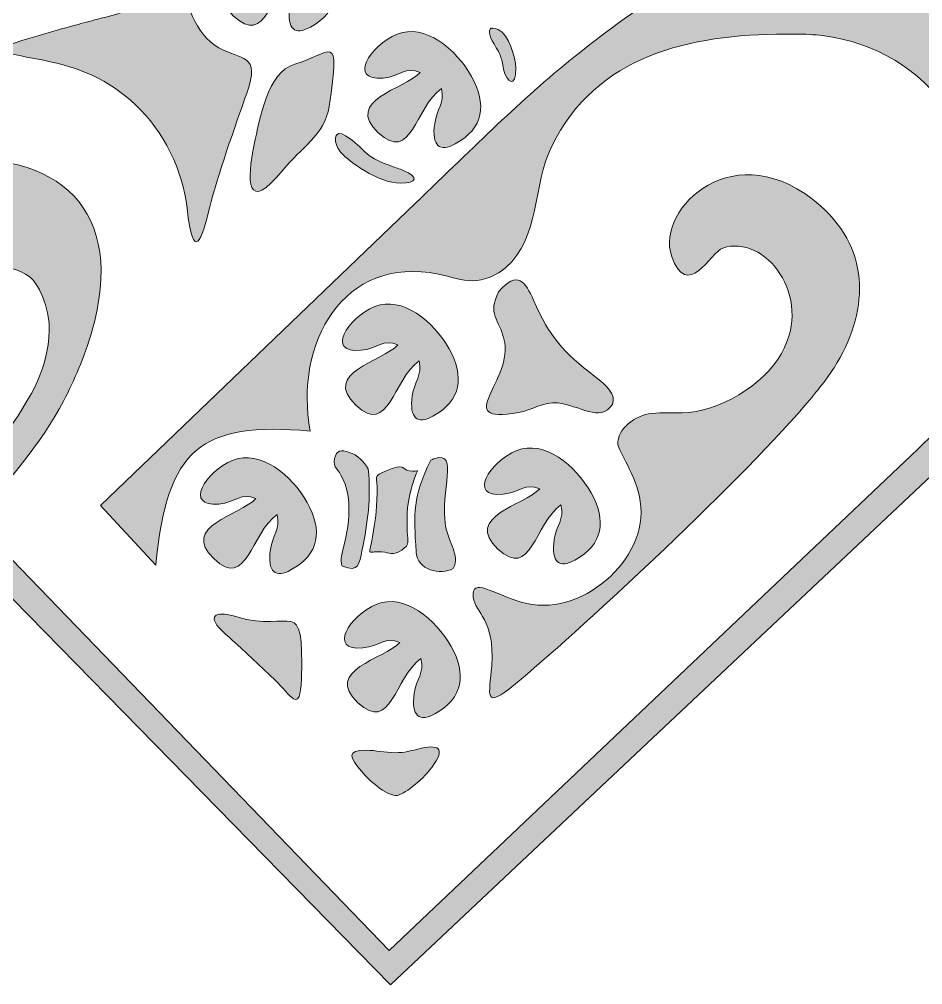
# Model space of a CAD drawing. Header units: inches. Extents: x -181 to 777, y -58 to 900.
# Drawn here: x 430.4 to 603.7, y 414 to 599.1 of the extents above; entities that cross this region are included whole.
import ezdxf

# ---------------------------------------------------------------- set-up
doc = ezdxf.new("R2010")
doc.units = ezdxf.units.IN
doc.header["$MEASUREMENT"] = 0
doc.layers.add('图层 1', color=7, linetype='Continuous')

# ---------------------------------------------------------------- blocks, each defined once
blk = doc.blocks.new('block 2')
at = {"layer": '图层 1', "true_color": 0xffffff}
h = blk.add_hatch(color=7, dxfattribs=at)
h.dxf.hatch_style = 2
edge = h.paths.add_edge_path()
edge.add_spline(control_points=[(416.84, 550.46), (417.99, 552.54), (419.33, 553.11), (419.54, 554.36), (419.72, 555.56), (419.24, 556.71), (417.92, 558.26), (415.98, 560.54), (410.58, 562.49), (407.69, 562.46), (399.98, 562.38), (395.1, 559.39), (388.74, 555.44), (382.68, 551.67), (376.42, 545.97), (370.84, 541.4), (370.84, 541.4), (284.11, 631.45), (284.11, 631.45), (284.11, 631.45), (384.73, 732.52), (384.73, 732.52), (396.06, 743.91), (408.24, 750.54), (423.26, 751.98), (435.6, 753.16), (450.65, 750.98), (461.92, 743.67), (470.82, 737.9), (478.02, 729.76), (482.81, 720.42), (484.88, 724.37), (487.11, 728.25), (489.02, 732.27), (493.77, 742.26), (496.3, 747.64), (497.11, 754.3), (497.69, 759.16), (497.37, 764.7), (496.34, 773.21), (495.65, 778.88), (493.6, 784.4), (491.2, 789.59), (488.37, 795.72), (484.62, 801.4), (480.78, 806.95), (478.15, 810.75), (475.16, 814.35), (471.85, 817.56), (451.35, 837.37), (442.29, 838.68), (428.44, 836.77), (425.14, 836.31), (421.55, 835.67), (417.48, 835.04), (412.75, 834.32), (403.28, 842.42), (403.65, 845.65), (403.86, 847.48), (406.7, 847.89), (408.48, 848.32), (419.71, 850.97), (437.83, 849.3), (448.54, 844.52), (455.54, 841.41), (462.12, 837.2), (468.06, 832.36), (473.52, 827.93), (478.13, 822.5), (482.46, 816.98), (486.99, 811.21), (490.94, 804.98), (494.54, 798.59), (507.03, 776.37), (508.98, 755.33), (501.44, 730.8), (498.64, 721.73), (495.3, 712.78), (491.17, 704.23), (487.05, 695.7), (482.17, 687.5), (476.76, 679.73), (471.78, 672.56), (467.29, 666.77), (462.86, 661.58), (454.16, 651.36), (445.67, 643.47), (434, 631.96), (434, 631.96), (374.41, 573.19), (374.41, 573.19), (374.41, 573.19), (363.24, 584.14), (363.24, 584.14), (385.77, 585.7), (390.96, 591.88), (389.81, 613.06), (406.44, 609.39), (423.79, 618.41), (420.56, 636.76), (420.14, 639.17), (419.4, 641.39), (419.48, 643.28), (419.59, 645.58), (420.62, 647.95), (422.18, 649.64), (428.18, 656.13), (437.99, 654.28), (445.69, 657.81), (463.33, 665.9), (467.89, 683.48), (468.44, 702.04), (468.45, 702.71), (468.47, 703.37), (468.5, 704.03), (468.56, 705.79), (468.51, 707.5), (468.36, 709.16), (466.43, 729.98), (447.94, 742.25), (427.08, 743.82), (409.07, 745.16), (400.42, 740.48), (388.44, 728.51), (388.44, 728.51), (290.69, 630.97), (290.69, 630.97), (290.69, 630.97), (370.65, 549.23), (370.65, 549.23), (378.21, 554.94), (385.76, 561.49), (394.35, 565.63), (399.87, 568.3), (407.2, 571.07), (414.39, 571.9), (438.39, 574.69), (451.04, 562.33), (444.34, 539.26), (442.94, 534.42), (440.93, 529.83), (438.98, 526.08), (434.6, 517.63), (427.84, 510.26), (421.92, 502.86), (421.92, 502.86), (501.37, 420.61), (501.37, 420.61), (501.37, 420.61), (601.63, 515.57), (601.63, 515.57), (613.92, 527.21), (618.86, 535.74), (618.03, 553.77), (617.06, 574.67), (605.3, 593.49), (584.54, 596.01), (582.89, 596.21), (581.18, 596.31), (579.42, 596.29), (578.77, 596.28), (578.1, 596.28), (577.43, 596.28), (558.87, 596.27), (541.15, 592.21), (532.57, 574.8), (528.82, 567.21), (530.42, 557.35), (523.75, 551.53), (522.01, 550.02), (519.62, 549.05), (517.32, 549.02), (515.42, 548.98), (513.21, 549.79), (510.83, 550.28), (492.58, 554.03), (483.07, 536.93), (486.26, 520.2), (465.12, 521.96), (458.8, 516.94), (456.61, 494.47), (456.61, 494.47), (445.98, 505.94), (445.98, 505.94), (445.98, 505.94), (506.4, 563.85), (506.4, 563.85), (518.24, 575.19), (526.38, 583.46), (536.82, 591.87), (542.14, 596.15), (548.05, 600.47), (555.36, 605.26), (563.28, 610.45), (571.61, 615.08), (580.26, 618.96), (588.92, 622.85), (597.96, 625.94), (607.11, 628.47), (631.84, 635.32), (652.82, 632.77), (674.67, 619.66), (680.96, 615.89), (687.07, 611.76), (692.72, 607.07), (698.12, 602.58), (703.42, 597.82), (707.69, 592.25), (712.34, 586.16), (716.37, 579.47), (719.3, 572.38), (723.76, 561.54), (724.93, 543.39), (721.95, 532.23), (721.47, 530.46), (720.99, 527.64), (719.15, 527.48), (715.91, 527.21), (708.09, 536.92), (708.94, 541.61), (709.68, 545.66), (710.42, 549.22), (710.97, 552.51), (713.28, 566.29), (712.22, 575.4), (692.99, 596.44), (689.88, 599.85), (686.37, 602.93), (682.65, 605.67), (677.2, 609.67), (671.63, 613.58), (665.58, 616.59), (660.45, 619.12), (655.01, 621.32), (649.35, 622.17), (640.88, 623.45), (635.35, 623.92), (630.48, 623.48), (623.78, 622.85), (618.34, 620.49), (608.23, 616.02), (604.15, 614.21), (600.21, 612.1), (596.2, 610.15), (605.4, 605.08), (613.34, 597.67), (618.86, 588.6), (625.85, 577.14), (627.6, 562.03), (626.07, 549.73), (624.2, 534.75), (617.22, 522.77), (605.53, 511.76), (605.53, 511.76), (501.65, 414.04), (501.65, 414.04), (501.65, 414.04), (414.09, 503.28), (414.09, 503.28), (418.81, 508.72), (424.69, 514.82), (428.63, 520.78), (432.76, 527.02), (435.88, 531.81), (436.18, 539.51), (436.3, 542.41), (434.72, 548.12), (432.27, 549.86), (430.6, 551.05), (428.42, 551.7), (426.4, 551.54), (424.2, 551.37), (423.21, 550.31), (422.17, 549.24), (421.94, 548.99), (421.68, 548.7), (421.42, 548.4), (419.02, 545.74), (414.3, 545.91), (416.84, 550.46)], knot_values=[0, 0, 0, 0, 1, 1, 1, 2, 2, 2, 3, 3, 3, 4, 4, 4, 5, 5, 5, 6, 6, 6, 7, 7, 7, 8, 8, 8, 9, 9, 9, 10, 10, 10, 11, 11, 11, 12, 12, 12, 13, 13, 13, 14, 14, 14, 15, 15, 15, 16, 16, 16, 17, 17, 17, 18, 18, 18, 19, 19, 19, 20, 20, 20, 21, 21, 21, 22, 22, 22, 23, 23, 23, 24, 24, 24, 25, 25, 25, 26, 26, 26, 27, 27, 27, 28, 28, 28, 29, 29, 29, 30, 30, 30, 31, 31, 31, 32, 32, 32, 33, 33, 33, 34, 34, 34, 35, 35, 35, 36, 36, 36, 37, 37, 37, 38, 38, 38, 39, 39, 39, 40, 40, 40, 41, 41, 41, 42, 42, 42, 43, 43, 43, 44, 44, 44, 45, 45, 45, 46, 46, 46, 47, 47, 47, 48, 48, 48, 49, 49, 49, 50, 50, 50, 51, 51, 51, 52, 52, 52, 53, 53, 53, 54, 54, 54, 55, 55, 55, 56, 56, 56, 57, 57, 57, 58, 58, 58, 59, 59, 59, 60, 60, 60, 61, 61, 61, 62, 62, 62, 63, 63, 63, 64, 64, 64, 65, 65, 65, 66, 66, 66, 67, 67, 67, 68, 68, 68, 69, 69, 69, 70, 70, 70, 71, 71, 71, 72, 72, 72, 73, 73, 73, 74, 74, 74, 75, 75, 75, 76, 76, 76, 77, 77, 77, 78, 78, 78, 79, 79, 79, 80, 80, 80, 81, 81, 81, 82, 82, 82, 83, 83, 83, 84, 84, 84, 85, 85, 85, 86, 86, 86, 87, 87, 87, 88, 88, 88, 89, 89, 89, 90, 90, 90, 91, 91, 91, 92, 92, 92, 93, 93, 93, 93], degree=3, periodic=1)
h = blk.add_hatch(color=7, dxfattribs=at)
h.dxf.hatch_style = 2
edge = h.paths.add_edge_path()
edge.add_spline(control_points=[(472.46, 610.26), (475.78, 610.59), (476.71, 612.56), (479.56, 611.3), (476.52, 608.1), (464.89, 606.04), (471.52, 599.76), (477.89, 593.73), (478.55, 604.66), (483.62, 608.23), (484.3, 605.43), (482.71, 604.29), (482.33, 601.57), (481.71, 597.15), (483.35, 596.04), (486.27, 597.63), (491.78, 600.6), (492.33, 605.27), (489.41, 610.54), (486.47, 615.83), (480.33, 620.75), (475.16, 618.67), (469.75, 616.46), (465.73, 609.61), (472.46, 610.26)], knot_values=[0, 0, 0, 0, 1, 1, 1, 2, 2, 2, 3, 3, 3, 4, 4, 4, 5, 5, 5, 6, 6, 6, 7, 7, 7, 8, 8, 8, 8], degree=3, periodic=1)
h = blk.add_hatch(color=7, dxfattribs=at)
h.dxf.hatch_style = 2
edge = h.paths.add_edge_path()
edge.add_spline(control_points=[(466.98, 563.16), (468.24, 568.53), (471.97, 579.05), (474.08, 584.96), (476.85, 592.67), (472.9, 591.29), (468.7, 593.69), (466.24, 595.1), (464.84, 597.18), (463.69, 599.7), (462.21, 602.95), (461.93, 605.11), (457.51, 603.18), (452.93, 601.18), (449.33, 600.14), (445.7, 599.22), (443.87, 598.76), (438.73, 597.39), (434.26, 596.06), (423.91, 592.99), (425.46, 593.2), (435.05, 591.28), (442.12, 589.87), (447.33, 587.74), (452.78, 582.7), (458.13, 577.75), (461.82, 570.15), (462.61, 562.92), (463.78, 552.21), (465.46, 556.69), (466.98, 563.16)], knot_values=[0, 0, 0, 0, 1, 1, 1, 2, 2, 2, 3, 3, 3, 4, 4, 4, 5, 5, 5, 6, 6, 6, 7, 7, 7, 8, 8, 8, 9, 9, 9, 10, 10, 10, 10], degree=3, periodic=1)
h = blk.add_hatch(color=7, dxfattribs=at)
h.dxf.hatch_style = 2
edge = h.paths.add_edge_path()
edge.add_spline(control_points=[(500.25, 587.88), (503.57, 588.21), (504.5, 590.18), (507.35, 588.93), (504.3, 585.72), (492.68, 583.66), (499.31, 577.39), (505.68, 571.35), (506.34, 582.28), (511.41, 585.85), (512.09, 583.04), (510.5, 581.92), (510.12, 579.19), (509.49, 574.76), (511.14, 573.66), (514.05, 575.25), (519.57, 578.23), (520.13, 582.89), (517.2, 588.17), (514.27, 593.46), (508.12, 598.38), (502.95, 596.29), (497.54, 594.07), (493.52, 587.23), (500.25, 587.88)], knot_values=[0, 0, 0, 0, 1, 1, 1, 2, 2, 2, 3, 3, 3, 4, 4, 4, 5, 5, 5, 6, 6, 6, 7, 7, 7, 8, 8, 8, 8], degree=3, periodic=1)
h = blk.add_hatch(color=7, dxfattribs=at)
h.dxf.hatch_style = 2
edge = h.paths.add_edge_path()
edge.add_spline(control_points=[(525.68, 589.75), (525.63, 591.9), (524.34, 596.21), (522.32, 597.16), (520.65, 597.94), (520.29, 597.1), (520.86, 595.7), (521.69, 593.67), (522.28, 593.48), (522.76, 592.09), (522.96, 591.53), (523.14, 590.75), (523.31, 589.56), (523.97, 586.98), (525.74, 585.83), (525.68, 589.75)], knot_values=[0, 0, 0, 0, 1, 1, 1, 2, 2, 2, 3, 3, 3, 4, 4, 4, 5, 5, 5, 5], degree=3, periodic=1)
h = blk.add_hatch(color=7, dxfattribs=at)
h.dxf.hatch_style = 2
edge = h.paths.add_edge_path()
edge.add_spline(control_points=[(481.06, 570.3), (484.34, 574.35), (489.04, 576.95), (489.88, 582.39), (492.21, 597.47), (490.18, 592.49), (483.27, 590.53), (477.99, 589.05), (476.52, 579.81), (475.5, 575.15), (474.06, 568.41), (473.92, 561.46), (481.06, 570.3)], knot_values=[0, 0, 0, 0, 1, 1, 1, 2, 2, 2, 3, 3, 3, 4, 4, 4, 4], degree=3, periodic=1)
h = blk.add_hatch(color=7, dxfattribs=at)
h.dxf.hatch_style = 2
edge = h.paths.add_edge_path()
edge.add_spline(control_points=[(504.06, 570.17), (503.38, 570.45), (502.62, 570.71), (501.87, 570.97), (495.97, 572.99), (497.22, 574.21), (493.01, 576.81), (490.88, 578.14), (490.69, 576.09), (491.55, 574.43), (491.75, 574.07), (492.02, 573.71), (492.37, 573.33), (493.44, 572.16), (499.23, 567.66), (503.59, 567.73), (506.68, 567.77), (507.25, 568.86), (504.06, 570.17)], knot_values=[0, 0, 0, 0, 1, 1, 1, 2, 2, 2, 3, 3, 3, 4, 4, 4, 5, 5, 5, 6, 6, 6, 6], degree=3, periodic=1)
h = blk.add_hatch(color=7, dxfattribs=at)
h.dxf.hatch_style = 2
edge = h.paths.add_edge_path()
edge.add_spline(control_points=[(525.64, 471.74), (536.65, 480.83), (567.22, 508.95), (581.12, 525.07), (583.59, 527.93), (585.54, 530.42), (586.75, 532.34), (593.24, 542.67), (594.09, 554.57), (584.13, 563.37), (567.92, 577.69), (552.47, 562.88), (555.57, 553.78), (558.57, 545), (563.07, 554.48), (565.4, 555.28), (573.33, 557.98), (582.95, 546.21), (576.64, 535.07), (573.2, 528.99), (564.63, 523.78), (557.57, 523.69), (555.72, 523.67), (553.85, 523.81), (551.75, 523.58), (548.64, 523.24), (545.07, 520.55), (545.27, 517.66), (545.36, 516.3), (548.77, 511.84), (549.57, 506.68), (551.3, 495.56), (537.97, 483.99), (526.73, 487.38), (521.33, 489), (517.1, 492.25), (517.53, 488.37), (517.88, 485.16), (521.69, 484.29), (521.06, 475.2), (520.68, 469.6), (519.27, 466.47), (525.64, 471.74)], knot_values=[0, 0, 0, 0, 1, 1, 1, 2, 2, 2, 3, 3, 3, 4, 4, 4, 5, 5, 5, 6, 6, 6, 7, 7, 7, 8, 8, 8, 9, 9, 9, 10, 10, 10, 11, 11, 11, 12, 12, 12, 13, 13, 13, 14, 14, 14, 14], degree=3, periodic=1)
h = blk.add_hatch(color=7, dxfattribs=at)
h.dxf.hatch_style = 2
edge = h.paths.add_edge_path()
edge.add_spline(control_points=[(533.75, 525.59), (537.85, 525.17), (541.87, 521.7), (544.21, 525.31), (544.98, 527.18), (543.16, 528.89), (540.83, 530.68), (534.86, 535.27), (532.17, 538.17), (529.08, 545.29), (527.56, 548.78), (525.98, 551.15), (522.39, 546.9), (520.18, 542.63), (522.47, 541.55), (523.42, 537.86), (525.47, 529.89), (513.04, 521.44), (526.19, 523.75), (528.79, 524.2), (530.95, 525.87), (533.75, 525.59)], knot_values=[0, 0, 0, 0, 1, 1, 1, 2, 2, 2, 3, 3, 3, 4, 4, 4, 5, 5, 5, 6, 6, 6, 7, 7, 7, 7], degree=3, periodic=1)
h = blk.add_hatch(color=7, dxfattribs=at)
h.dxf.hatch_style = 2
edge = h.paths.add_edge_path()
edge.add_spline(control_points=[(495.96, 535.67), (499.28, 535.98), (500.21, 537.97), (503.05, 536.7), (500.02, 533.5), (488.39, 531.45), (495.02, 525.16), (501.39, 519.13), (502.05, 530.06), (507.12, 533.63), (507.8, 530.82), (506.21, 529.7), (505.82, 526.97), (505.21, 522.54), (506.84, 521.45), (509.77, 523.03), (515.27, 526), (515.84, 530.68), (512.91, 535.95), (509.97, 541.23), (503.83, 546.15), (498.66, 544.07), (493.24, 541.85), (489.23, 535.01), (495.96, 535.67)], knot_values=[0, 0, 0, 0, 1, 1, 1, 2, 2, 2, 3, 3, 3, 4, 4, 4, 5, 5, 5, 6, 6, 6, 7, 7, 7, 8, 8, 8, 8], degree=3, periodic=1)
h = blk.add_hatch(color=7, dxfattribs=at)
h.dxf.hatch_style = 2
edge = h.paths.add_edge_path()
edge.add_spline(control_points=[(523.19, 508.06), (526.51, 508.39), (527.44, 510.36), (530.28, 509.1), (527.25, 505.9), (515.61, 503.85), (522.25, 497.56), (528.62, 491.52), (529.28, 502.45), (534.35, 506.03), (535.03, 503.22), (533.44, 502.09), (533.05, 499.37), (532.43, 494.94), (534.07, 493.84), (537, 495.43), (542.5, 498.4), (543.07, 503.07), (540.14, 508.34), (537.2, 513.63), (531.06, 518.55), (525.89, 516.46), (520.48, 514.24), (516.46, 507.41), (523.19, 508.06)], knot_values=[0, 0, 0, 0, 1, 1, 1, 2, 2, 2, 3, 3, 3, 4, 4, 4, 5, 5, 5, 6, 6, 6, 7, 7, 7, 8, 8, 8, 8], degree=3, periodic=1)
h = blk.add_hatch(color=7, dxfattribs=at)
h.dxf.hatch_style = 2
edge = h.paths.add_edge_path()
edge.add_spline(control_points=[(468.73, 506.2), (472.05, 506.53), (472.98, 508.49), (475.82, 507.24), (472.79, 504.03), (461.15, 501.98), (467.79, 495.69), (474.16, 489.66), (474.82, 500.6), (479.89, 504.17), (480.58, 501.35), (478.98, 500.23), (478.6, 497.51), (477.97, 493.07), (479.62, 491.97), (482.54, 493.56), (488.04, 496.54), (488.61, 501.21), (485.68, 506.47), (482.74, 511.76), (476.6, 516.68), (471.43, 514.61), (466.02, 512.38), (462, 505.55), (468.73, 506.2)], knot_values=[0, 0, 0, 0, 1, 1, 1, 2, 2, 2, 3, 3, 3, 4, 4, 4, 5, 5, 5, 6, 6, 6, 7, 7, 7, 8, 8, 8, 8], degree=3, periodic=1)
h = blk.add_hatch(color=7, dxfattribs=at)
h.dxf.hatch_style = 2
edge = h.paths.add_edge_path()
edge.add_spline(control_points=[(492.43, 494.27), (495.59, 493.02), (495.67, 494.8), (496.17, 497.25), (497.32, 502.89), (497.92, 507.12), (497.38, 512.96), (496.46, 514.32), (495.46, 515.59), (493.61, 516.16), (492.27, 516.57), (491.24, 516.59), (490.92, 514.92), (490.56, 513.06), (491.67, 512.86), (492.45, 511.19), (495.31, 505.09), (492.29, 497.62), (492.21, 495.83), (492.21, 495.71), (492.21, 495.56), (492.21, 495.43), (492.26, 493.93), (492.29, 494.66), (492.43, 494.27)], knot_values=[0, 0, 0, 0, 1, 1, 1, 2, 2, 2, 3, 3, 3, 4, 4, 4, 5, 5, 5, 6, 6, 6, 7, 7, 7, 8, 8, 8, 8], degree=3, periodic=1)
h = blk.add_hatch(color=7, dxfattribs=at)
h.dxf.hatch_style = 2
edge = h.paths.add_edge_path()
edge.add_spline(control_points=[(513.7, 493.81), (514.97, 496.63), (512.84, 498.58), (512.22, 502.01), (511.03, 508.72), (514.95, 516.39), (510.13, 514.92), (509.81, 514.82), (509.57, 514.72), (509.37, 514.61), (505.92, 507.48), (506.09, 504.58), (506.56, 497), (506.78, 493.5), (511.16, 492.52), (513.7, 493.81)], knot_values=[0, 0, 0, 0, 1, 1, 1, 2, 2, 2, 3, 3, 3, 4, 4, 4, 5, 5, 5, 5], degree=3, periodic=1)
h = blk.add_hatch(color=7, dxfattribs=at)
h.dxf.hatch_style = 2
edge = h.paths.add_edge_path()
edge.add_spline(control_points=[(500.53, 496.94), (501.81, 496.74), (502.56, 496.44), (503.84, 497.37), (505.45, 498.54), (504.94, 498.99), (504.86, 500.88), (504.72, 504.32), (504.87, 506.86), (505.85, 509.96), (507.09, 513.91), (507.34, 512.12), (505.23, 512.55), (503.81, 512.84), (504.59, 514.18), (500.68, 512.48), (498.48, 511.53), (499.02, 511.83), (499.07, 509.51), (499.12, 506.15), (498.79, 503.19), (498.21, 499.9), (497.42, 495.51), (497.08, 497.48), (500.53, 496.94)], knot_values=[0, 0, 0, 0, 1, 1, 1, 2, 2, 2, 3, 3, 3, 4, 4, 4, 5, 5, 5, 6, 6, 6, 7, 7, 7, 8, 8, 8, 8], degree=3, periodic=1)
h = blk.add_hatch(color=7, dxfattribs=at)
h.dxf.hatch_style = 2
edge = h.paths.add_edge_path()
edge.add_spline(control_points=[(484.56, 472.77), (485.01, 489.42), (482.8, 481.24), (472.14, 484.59), (468.78, 485.65), (465.97, 485.22), (469.34, 481.87), (470.12, 481.12), (471.27, 480.14), (472.99, 478.55), (472.99, 478.55), (479.52, 472.45), (479.52, 472.45), (482.42, 469.64), (484.38, 465.56), (484.56, 472.77)], knot_values=[0, 0, 0, 0, 1, 1, 1, 2, 2, 2, 3, 3, 3, 4, 4, 4, 5, 5, 5, 5], degree=3, periodic=1)
h = blk.add_hatch(color=7, dxfattribs=at)
h.dxf.hatch_style = 2
edge = h.paths.add_edge_path()
edge.add_spline(control_points=[(496.33, 478.6), (499.65, 478.92), (500.59, 480.9), (503.43, 479.64), (500.39, 476.44), (488.76, 474.38), (495.39, 468.1), (501.77, 462.06), (502.42, 472.99), (507.49, 476.57), (508.17, 473.76), (506.58, 472.62), (506.21, 469.91), (505.58, 465.48), (507.22, 464.37), (510.14, 465.96), (515.65, 468.94), (516.21, 473.61), (513.29, 478.88), (510.34, 484.16), (504.2, 489.09), (499.03, 487.01), (493.62, 484.78), (489.6, 477.95), (496.33, 478.6)], knot_values=[0, 0, 0, 0, 1, 1, 1, 2, 2, 2, 3, 3, 3, 4, 4, 4, 5, 5, 5, 6, 6, 6, 7, 7, 7, 8, 8, 8, 8], degree=3, periodic=1)
h = blk.add_hatch(color=7, dxfattribs=at)
h.dxf.hatch_style = 2
edge = h.paths.add_edge_path()
edge.add_spline(control_points=[(506.86, 459.21), (505.59, 458.9), (504.35, 458.51), (502.54, 458.52), (500.48, 458.54), (498.81, 458.97), (497.08, 459), (493.05, 459.07), (493.88, 457.59), (496.06, 454.98), (498.08, 452.56), (501.24, 450.14), (502.93, 450.34), (504.01, 450.47), (507.54, 452.94), (509.55, 455.68), (512.39, 459.55), (510.86, 460.19), (506.86, 459.21)], knot_values=[0, 0, 0, 0, 1, 1, 1, 2, 2, 2, 3, 3, 3, 4, 4, 4, 5, 5, 5, 6, 6, 6, 6], degree=3, periodic=1)
at = {"layer": '图层 1', "lineweight": 0}
for points, knots in [([(416.84, 550.46), (417.99, 552.54), (419.33, 553.11), (419.54, 554.36), (419.72, 555.56), (419.24, 556.71), (417.92, 558.26), (415.98, 560.54), (410.58, 562.49), (407.69, 562.46), (399.98, 562.38), (395.1, 559.39), (388.74, 555.44), (382.68, 551.67), (376.42, 545.97), (370.84, 541.4), (370.84, 541.4), (284.11, 631.45), (284.11, 631.45), (284.11, 631.45), (384.73, 732.52), (384.73, 732.52), (396.06, 743.91), (408.24, 750.54), (423.26, 751.98), (435.6, 753.16), (450.65, 750.98), (461.92, 743.67), (470.82, 737.9), (478.02, 729.76), (482.81, 720.42), (484.88, 724.37), (487.11, 728.25), (489.02, 732.27), (493.77, 742.26), (496.3, 747.64), (497.11, 754.3), (497.69, 759.16), (497.37, 764.7), (496.34, 773.21), (495.65, 778.88), (493.6, 784.4), (491.2, 789.59), (488.37, 795.72), (484.62, 801.4), (480.78, 806.95), (478.15, 810.75), (475.16, 814.35), (471.85, 817.56), (451.35, 837.37), (442.29, 838.68), (428.44, 836.77), (425.14, 836.31), (421.55, 835.67), (417.48, 835.04), (412.75, 834.32), (403.28, 842.42), (403.65, 845.65), (403.86, 847.48), (406.7, 847.89), (408.48, 848.32), (419.71, 850.97), (437.83, 849.3), (448.54, 844.52), (455.54, 841.41), (462.12, 837.2), (468.06, 832.36), (473.52, 827.93), (478.13, 822.5), (482.46, 816.98), (486.99, 811.21), (490.94, 804.98), (494.54, 798.59), (507.03, 776.37), (508.98, 755.33), (501.44, 730.8), (498.64, 721.73), (495.3, 712.78), (491.17, 704.23), (487.05, 695.7), (482.17, 687.5), (476.76, 679.73), (471.78, 672.56), (467.29, 666.77), (462.86, 661.58), (454.16, 651.36), (445.67, 643.47), (434, 631.96), (434, 631.96), (374.41, 573.19), (374.41, 573.19), (374.41, 573.19), (363.24, 584.14), (363.24, 584.14), (385.77, 585.7), (390.96, 591.88), (389.81, 613.06), (406.44, 609.39), (423.79, 618.41), (420.56, 636.76), (420.14, 639.17), (419.4, 641.39), (419.48, 643.28), (419.59, 645.58), (420.62, 647.95), (422.18, 649.64), (428.18, 656.13), (437.99, 654.28), (445.69, 657.81), (463.33, 665.9), (467.89, 683.48), (468.44, 702.04), (468.45, 702.71), (468.47, 703.37), (468.5, 704.03), (468.56, 705.79), (468.51, 707.5), (468.36, 709.16), (466.43, 729.98), (447.94, 742.25), (427.08, 743.82), (409.07, 745.16), (400.42, 740.48), (388.44, 728.51), (388.44, 728.51), (290.69, 630.97), (290.69, 630.97), (290.69, 630.97), (370.65, 549.23), (370.65, 549.23), (378.21, 554.94), (385.76, 561.49), (394.35, 565.63), (399.87, 568.3), (407.2, 571.07), (414.39, 571.9), (438.39, 574.69), (451.04, 562.33), (444.34, 539.26), (442.94, 534.42), (440.93, 529.83), (438.98, 526.08), (434.6, 517.63), (427.84, 510.26), (421.92, 502.86), (421.92, 502.86), (501.37, 420.61), (501.37, 420.61), (501.37, 420.61), (601.63, 515.57), (601.63, 515.57), (613.92, 527.21), (618.86, 535.74), (618.03, 553.77), (617.06, 574.67), (605.3, 593.49), (584.54, 596.01), (582.89, 596.21), (581.18, 596.31), (579.42, 596.29), (578.77, 596.28), (578.1, 596.28), (577.43, 596.28), (558.87, 596.27), (541.15, 592.21), (532.57, 574.8), (528.82, 567.21), (530.42, 557.35), (523.75, 551.53), (522.01, 550.02), (519.62, 549.05), (517.32, 549.02), (515.42, 548.98), (513.21, 549.79), (510.83, 550.28), (492.58, 554.03), (483.07, 536.93), (486.26, 520.2), (465.12, 521.96), (458.8, 516.94), (456.61, 494.47), (456.61, 494.47), (445.98, 505.94), (445.98, 505.94), (445.98, 505.94), (506.4, 563.85), (506.4, 563.85), (518.24, 575.19), (526.38, 583.46), (536.82, 591.87), (542.14, 596.15), (548.05, 600.47), (555.36, 605.26), (563.28, 610.45), (571.61, 615.08), (580.26, 618.96), (588.92, 622.85), (597.96, 625.94), (607.11, 628.47), (631.84, 635.32), (652.82, 632.77), (674.67, 619.66), (680.96, 615.89), (687.07, 611.76), (692.72, 607.07), (698.12, 602.58), (703.42, 597.82), (707.69, 592.25), (712.34, 586.16), (716.37, 579.47), (719.3, 572.38), (723.76, 561.54), (724.93, 543.39), (721.95, 532.23), (721.47, 530.46), (720.99, 527.64), (719.15, 527.48), (715.91, 527.21), (708.09, 536.92), (708.94, 541.61), (709.68, 545.66), (710.42, 549.22), (710.97, 552.51), (713.28, 566.29), (712.22, 575.4), (692.99, 596.44), (689.88, 599.85), (686.37, 602.93), (682.65, 605.67), (677.2, 609.67), (671.63, 613.58), (665.58, 616.59), (660.45, 619.12), (655.01, 621.32), (649.35, 622.17), (640.88, 623.45), (635.35, 623.92), (630.48, 623.48), (623.78, 622.85), (618.34, 620.49), (608.23, 616.02), (604.15, 614.21), (600.21, 612.1), (596.2, 610.15), (605.4, 605.08), (613.34, 597.67), (618.86, 588.6), (625.85, 577.14), (627.6, 562.03), (626.07, 549.73), (624.2, 534.75), (617.22, 522.77), (605.53, 511.76), (605.53, 511.76), (501.65, 414.04), (501.65, 414.04), (501.65, 414.04), (414.09, 503.28), (414.09, 503.28), (418.81, 508.72), (424.69, 514.82), (428.63, 520.78), (432.76, 527.02), (435.88, 531.81), (436.18, 539.51), (436.3, 542.41), (434.72, 548.12), (432.27, 549.86), (430.6, 551.05), (428.42, 551.7), (426.4, 551.54), (424.2, 551.37), (423.21, 550.31), (422.17, 549.24), (421.94, 548.99), (421.68, 548.7), (421.42, 548.4), (419.02, 545.74), (414.3, 545.91), (416.84, 550.46)], [0, 0, 0, 0, 1, 1, 1, 2, 2, 2, 3, 3, 3, 4, 4, 4, 5, 5, 5, 6, 6, 6, 7, 7, 7, 8, 8, 8, 9, 9, 9, 10, 10, 10, 11, 11, 11, 12, 12, 12, 13, 13, 13, 14, 14, 14, 15, 15, 15, 16, 16, 16, 17, 17, 17, 18, 18, 18, 19, 19, 19, 20, 20, 20, 21, 21, 21, 22, 22, 22, 23, 23, 23, 24, 24, 24, 25, 25, 25, 26, 26, 26, 27, 27, 27, 28, 28, 28, 29, 29, 29, 30, 30, 30, 31, 31, 31, 32, 32, 32, 33, 33, 33, 34, 34, 34, 35, 35, 35, 36, 36, 36, 37, 37, 37, 38, 38, 38, 39, 39, 39, 40, 40, 40, 41, 41, 41, 42, 42, 42, 43, 43, 43, 44, 44, 44, 45, 45, 45, 46, 46, 46, 47, 47, 47, 48, 48, 48, 49, 49, 49, 50, 50, 50, 51, 51, 51, 52, 52, 52, 53, 53, 53, 54, 54, 54, 55, 55, 55, 56, 56, 56, 57, 57, 57, 58, 58, 58, 59, 59, 59, 60, 60, 60, 61, 61, 61, 62, 62, 62, 63, 63, 63, 64, 64, 64, 65, 65, 65, 66, 66, 66, 67, 67, 67, 68, 68, 68, 69, 69, 69, 70, 70, 70, 71, 71, 71, 72, 72, 72, 73, 73, 73, 74, 74, 74, 75, 75, 75, 76, 76, 76, 77, 77, 77, 78, 78, 78, 79, 79, 79, 80, 80, 80, 81, 81, 81, 82, 82, 82, 83, 83, 83, 84, 84, 84, 85, 85, 85, 86, 86, 86, 87, 87, 87, 88, 88, 88, 89, 89, 89, 90, 90, 90, 91, 91, 91, 92, 92, 92, 93, 93, 93, 93]), ([(472.46, 610.26), (475.78, 610.59), (476.71, 612.56), (479.56, 611.3), (476.52, 608.1), (464.89, 606.04), (471.52, 599.76), (477.89, 593.73), (478.55, 604.66), (483.62, 608.23), (484.3, 605.43), (482.71, 604.29), (482.33, 601.57), (481.71, 597.15), (483.35, 596.04), (486.27, 597.63), (491.78, 600.6), (492.33, 605.27), (489.41, 610.54), (486.47, 615.83), (480.33, 620.75), (475.16, 618.67), (469.75, 616.46), (465.73, 609.61), (472.46, 610.26)], [0, 0, 0, 0, 1, 1, 1, 2, 2, 2, 3, 3, 3, 4, 4, 4, 5, 5, 5, 6, 6, 6, 7, 7, 7, 8, 8, 8, 8]), ([(466.98, 563.16), (468.24, 568.53), (471.97, 579.05), (474.08, 584.96), (476.85, 592.67), (472.9, 591.29), (468.7, 593.69), (466.24, 595.1), (464.84, 597.18), (463.69, 599.7), (462.21, 602.95), (461.93, 605.11), (457.51, 603.18), (452.93, 601.18), (449.33, 600.14), (445.7, 599.22), (443.87, 598.76), (438.73, 597.39), (434.26, 596.06), (423.91, 592.99), (425.46, 593.2), (435.05, 591.28), (442.12, 589.87), (447.33, 587.74), (452.78, 582.7), (458.13, 577.75), (461.82, 570.15), (462.61, 562.92), (463.78, 552.21), (465.46, 556.69), (466.98, 563.16)], [0, 0, 0, 0, 1, 1, 1, 2, 2, 2, 3, 3, 3, 4, 4, 4, 5, 5, 5, 6, 6, 6, 7, 7, 7, 8, 8, 8, 9, 9, 9, 10, 10, 10, 10]), ([(500.25, 587.88), (503.57, 588.21), (504.5, 590.18), (507.35, 588.93), (504.3, 585.72), (492.68, 583.66), (499.31, 577.39), (505.68, 571.35), (506.34, 582.28), (511.41, 585.85), (512.09, 583.04), (510.5, 581.92), (510.12, 579.19), (509.49, 574.76), (511.14, 573.66), (514.05, 575.25), (519.57, 578.23), (520.13, 582.89), (517.2, 588.17), (514.27, 593.46), (508.12, 598.38), (502.95, 596.29), (497.54, 594.07), (493.52, 587.23), (500.25, 587.88)], [0, 0, 0, 0, 1, 1, 1, 2, 2, 2, 3, 3, 3, 4, 4, 4, 5, 5, 5, 6, 6, 6, 7, 7, 7, 8, 8, 8, 8]), ([(525.68, 589.75), (525.63, 591.9), (524.34, 596.21), (522.32, 597.16), (520.65, 597.94), (520.29, 597.1), (520.86, 595.7), (521.69, 593.67), (522.28, 593.48), (522.76, 592.09), (522.96, 591.53), (523.14, 590.75), (523.31, 589.56), (523.97, 586.98), (525.74, 585.83), (525.68, 589.75)], [0, 0, 0, 0, 1, 1, 1, 2, 2, 2, 3, 3, 3, 4, 4, 4, 5, 5, 5, 5]), ([(481.06, 570.3), (484.34, 574.35), (489.04, 576.95), (489.88, 582.39), (492.21, 597.47), (490.18, 592.49), (483.27, 590.53), (477.99, 589.05), (476.52, 579.81), (475.5, 575.15), (474.06, 568.41), (473.92, 561.46), (481.06, 570.3)], [0, 0, 0, 0, 1, 1, 1, 2, 2, 2, 3, 3, 3, 4, 4, 4, 4]), ([(504.06, 570.17), (503.38, 570.45), (502.62, 570.71), (501.87, 570.97), (495.97, 572.99), (497.22, 574.21), (493.01, 576.81), (490.88, 578.14), (490.69, 576.09), (491.55, 574.43), (491.75, 574.07), (492.02, 573.71), (492.37, 573.33), (493.44, 572.16), (499.23, 567.66), (503.59, 567.73), (506.68, 567.77), (507.25, 568.86), (504.06, 570.17)], [0, 0, 0, 0, 1, 1, 1, 2, 2, 2, 3, 3, 3, 4, 4, 4, 5, 5, 5, 6, 6, 6, 6]), ([(525.64, 471.74), (536.65, 480.83), (567.22, 508.95), (581.12, 525.07), (583.59, 527.93), (585.54, 530.42), (586.75, 532.34), (593.24, 542.67), (594.09, 554.57), (584.13, 563.37), (567.92, 577.69), (552.47, 562.88), (555.57, 553.78), (558.57, 545), (563.07, 554.48), (565.4, 555.28), (573.33, 557.98), (582.95, 546.21), (576.64, 535.07), (573.2, 528.99), (564.63, 523.78), (557.57, 523.69), (555.72, 523.67), (553.85, 523.81), (551.75, 523.58), (548.64, 523.24), (545.07, 520.55), (545.27, 517.66), (545.36, 516.3), (548.77, 511.84), (549.57, 506.68), (551.3, 495.56), (537.97, 483.99), (526.73, 487.38), (521.33, 489), (517.1, 492.25), (517.53, 488.37), (517.88, 485.16), (521.69, 484.29), (521.06, 475.2), (520.68, 469.6), (519.27, 466.47), (525.64, 471.74)], [0, 0, 0, 0, 1, 1, 1, 2, 2, 2, 3, 3, 3, 4, 4, 4, 5, 5, 5, 6, 6, 6, 7, 7, 7, 8, 8, 8, 9, 9, 9, 10, 10, 10, 11, 11, 11, 12, 12, 12, 13, 13, 13, 14, 14, 14, 14]), ([(533.75, 525.59), (537.85, 525.17), (541.87, 521.7), (544.21, 525.31), (544.98, 527.18), (543.16, 528.89), (540.83, 530.68), (534.86, 535.27), (532.17, 538.17), (529.08, 545.29), (527.56, 548.78), (525.98, 551.15), (522.39, 546.9), (520.18, 542.63), (522.47, 541.55), (523.42, 537.86), (525.47, 529.89), (513.04, 521.44), (526.19, 523.75), (528.79, 524.2), (530.95, 525.87), (533.75, 525.59)], [0, 0, 0, 0, 1, 1, 1, 2, 2, 2, 3, 3, 3, 4, 4, 4, 5, 5, 5, 6, 6, 6, 7, 7, 7, 7]), ([(495.96, 535.67), (499.28, 535.98), (500.21, 537.97), (503.05, 536.7), (500.02, 533.5), (488.39, 531.45), (495.02, 525.16), (501.39, 519.13), (502.05, 530.06), (507.12, 533.63), (507.8, 530.82), (506.21, 529.7), (505.82, 526.97), (505.21, 522.54), (506.84, 521.45), (509.77, 523.03), (515.27, 526), (515.84, 530.68), (512.91, 535.95), (509.97, 541.23), (503.83, 546.15), (498.66, 544.07), (493.24, 541.85), (489.23, 535.01), (495.96, 535.67)], [0, 0, 0, 0, 1, 1, 1, 2, 2, 2, 3, 3, 3, 4, 4, 4, 5, 5, 5, 6, 6, 6, 7, 7, 7, 8, 8, 8, 8]), ([(523.19, 508.06), (526.51, 508.39), (527.44, 510.36), (530.28, 509.1), (527.25, 505.9), (515.61, 503.85), (522.25, 497.56), (528.62, 491.52), (529.28, 502.45), (534.35, 506.03), (535.03, 503.22), (533.44, 502.09), (533.05, 499.37), (532.43, 494.94), (534.07, 493.84), (537, 495.43), (542.5, 498.4), (543.07, 503.07), (540.14, 508.34), (537.2, 513.63), (531.06, 518.55), (525.89, 516.46), (520.48, 514.24), (516.46, 507.41), (523.19, 508.06)], [0, 0, 0, 0, 1, 1, 1, 2, 2, 2, 3, 3, 3, 4, 4, 4, 5, 5, 5, 6, 6, 6, 7, 7, 7, 8, 8, 8, 8]), ([(468.73, 506.2), (472.05, 506.53), (472.98, 508.49), (475.82, 507.24), (472.79, 504.03), (461.15, 501.98), (467.79, 495.69), (474.16, 489.66), (474.82, 500.6), (479.89, 504.17), (480.58, 501.35), (478.98, 500.23), (478.6, 497.51), (477.97, 493.07), (479.62, 491.97), (482.54, 493.56), (488.04, 496.54), (488.61, 501.21), (485.68, 506.47), (482.74, 511.76), (476.6, 516.68), (471.43, 514.61), (466.02, 512.38), (462, 505.55), (468.73, 506.2)], [0, 0, 0, 0, 1, 1, 1, 2, 2, 2, 3, 3, 3, 4, 4, 4, 5, 5, 5, 6, 6, 6, 7, 7, 7, 8, 8, 8, 8]), ([(492.43, 494.27), (495.59, 493.02), (495.67, 494.8), (496.17, 497.25), (497.32, 502.89), (497.92, 507.12), (497.38, 512.96), (496.46, 514.32), (495.46, 515.59), (493.61, 516.16), (492.27, 516.57), (491.24, 516.59), (490.92, 514.92), (490.56, 513.06), (491.67, 512.86), (492.45, 511.19), (495.31, 505.09), (492.29, 497.62), (492.21, 495.83), (492.21, 495.71), (492.21, 495.56), (492.21, 495.43), (492.26, 493.93), (492.29, 494.66), (492.43, 494.27)], [0, 0, 0, 0, 1, 1, 1, 2, 2, 2, 3, 3, 3, 4, 4, 4, 5, 5, 5, 6, 6, 6, 7, 7, 7, 8, 8, 8, 8]), ([(513.7, 493.81), (514.97, 496.63), (512.84, 498.58), (512.22, 502.01), (511.03, 508.72), (514.95, 516.39), (510.13, 514.92), (509.81, 514.82), (509.57, 514.72), (509.37, 514.61), (505.92, 507.48), (506.09, 504.58), (506.56, 497), (506.78, 493.5), (511.16, 492.52), (513.7, 493.81)], [0, 0, 0, 0, 1, 1, 1, 2, 2, 2, 3, 3, 3, 4, 4, 4, 5, 5, 5, 5]), ([(500.53, 496.94), (501.81, 496.74), (502.56, 496.44), (503.84, 497.37), (505.45, 498.54), (504.94, 498.99), (504.86, 500.88), (504.72, 504.32), (504.87, 506.86), (505.85, 509.96), (507.09, 513.91), (507.34, 512.12), (505.23, 512.55), (503.81, 512.84), (504.59, 514.18), (500.68, 512.48), (498.48, 511.53), (499.02, 511.83), (499.07, 509.51), (499.12, 506.15), (498.79, 503.19), (498.21, 499.9), (497.42, 495.51), (497.08, 497.48), (500.53, 496.94)], [0, 0, 0, 0, 1, 1, 1, 2, 2, 2, 3, 3, 3, 4, 4, 4, 5, 5, 5, 6, 6, 6, 7, 7, 7, 8, 8, 8, 8]), ([(484.56, 472.77), (485.01, 489.42), (482.8, 481.24), (472.14, 484.59), (468.78, 485.65), (465.97, 485.22), (469.34, 481.87), (470.12, 481.12), (471.27, 480.14), (472.99, 478.55), (472.99, 478.55), (479.52, 472.45), (479.52, 472.45), (482.42, 469.64), (484.38, 465.56), (484.56, 472.77)], [0, 0, 0, 0, 1, 1, 1, 2, 2, 2, 3, 3, 3, 4, 4, 4, 5, 5, 5, 5]), ([(496.33, 478.6), (499.65, 478.92), (500.59, 480.9), (503.43, 479.64), (500.39, 476.44), (488.76, 474.38), (495.39, 468.1), (501.77, 462.06), (502.42, 472.99), (507.49, 476.57), (508.17, 473.76), (506.58, 472.62), (506.21, 469.91), (505.58, 465.48), (507.22, 464.37), (510.14, 465.96), (515.65, 468.94), (516.21, 473.61), (513.29, 478.88), (510.34, 484.16), (504.2, 489.09), (499.03, 487.01), (493.62, 484.78), (489.6, 477.95), (496.33, 478.6)], [0, 0, 0, 0, 1, 1, 1, 2, 2, 2, 3, 3, 3, 4, 4, 4, 5, 5, 5, 6, 6, 6, 7, 7, 7, 8, 8, 8, 8]), ([(506.86, 459.21), (505.59, 458.9), (504.35, 458.51), (502.54, 458.52), (500.48, 458.54), (498.81, 458.97), (497.08, 459), (493.05, 459.07), (493.88, 457.59), (496.06, 454.98), (498.08, 452.56), (501.24, 450.14), (502.93, 450.34), (504.01, 450.47), (507.54, 452.94), (509.55, 455.68), (512.39, 459.55), (510.86, 460.19), (506.86, 459.21)], [0, 0, 0, 0, 1, 1, 1, 2, 2, 2, 3, 3, 3, 4, 4, 4, 5, 5, 5, 6, 6, 6, 6])]:
    blk.add_open_spline(points, degree=3, knots=knots, dxfattribs=at)

msp = doc.modelspace()

# ---------------------------------------------------------------- block references
at = {"layer": '图层 1'}
msp.add_blockref('block 2', (0, 0), dxfattribs=at)

doc.saveas('drawing.dxf')
